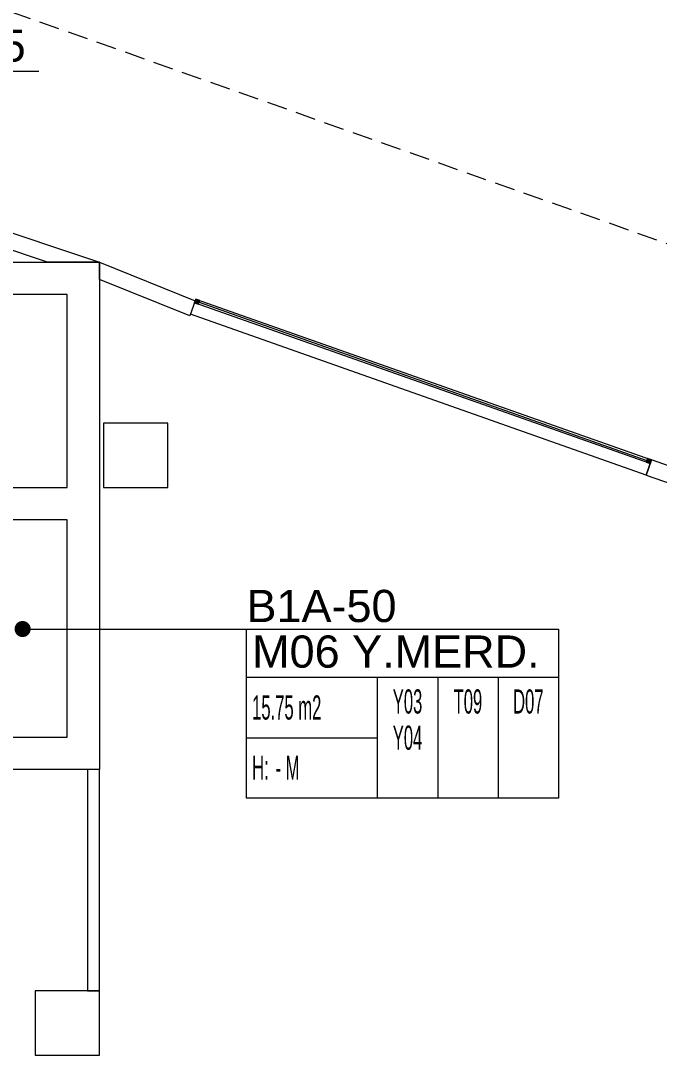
# Model space of a CAD drawing. Header units: metres. Extents: x -13933 to 152404, y -7861 to 21912.
# Drawn here: x 89399 to 90192, y 5682 to 6970 of the extents above; entities that cross this region are included whole.
import ezdxf
from ezdxf.enums import TextEntityAlignment as Align

# ---------------------------------------------------------------- set-up
doc = ezdxf.new("R2010")
doc.units = ezdxf.units.M
doc.header["$LTSCALE"] = 100
doc.header["$MEASUREMENT"] = 0
doc.linetypes.add('DOT2', pattern=[0.125, 0, -0.125])
doc.linetypes.add('HIDDEN', pattern=[0.375, 0.25, -0.125])
doc.layers.get('0').update_dxf_attribs({"color": 9, "lineweight": 9})
for name, color, linetype, lineweight in [('00', 9, 'Continuous', 9), ('01', 9, 'Continuous', 9), ('06D', 9, 'Continuous', 9), ('10', 9, 'Continuous', 9), ('15', 9, 'Continuous', 9), ('20', 9, 'DOT2', 9), ('21', 9, 'Continuous', 9), ('21_mahal200', 9, 'Continuous', 9)]:
    doc.layers.add(name, color=color, linetype=linetype, lineweight=lineweight)
doc.styles.add('Arial', font='arial.ttf', dxfattribs={"height": 2.5})
doc.styles.add('MuuM_TEXT-ITALIC', font='ARIALNI.TTF')
doc.styles.add('MuuM_TEXT-STANDART', font='ARIALN.TTF')
doc.dimstyles.new('MuuM_DIM200', dxfattribs={"dimscale": 20, "dimtxt": 2, "dimasz": 1, "dimexe": 1, "dimexo": 1, "dimgap": 1, "dimtad": 1, "dimdec": 1, "dimrnd": 0.5, "dimdsep": 46, "dimtxsty": 'MuuM_TEXT-STANDART', "dimblk": 'ARCHTICK', "dimcen": 0, "dimdle": 0.15, "dimclrd": 256, "dimclre": 256, "dimclrt": 256, "dimadec": 0, "dimazin": 0, "dimtfac": 5, "dimtdec": 1, "dimtix": 1, "dimtmove": 2, "dimatfit": 3, "dimldrblk": 'DOT', "dimfxl": 3, "dimfxlon": 1, "dimtolj": 1, "dimlwd": -1, "dimlwe": -1, "dimarcsym": 0})

# ---------------------------------------------------------------- blocks, each defined once
blk = doc.blocks.new('p-kolon_80x80')
blk.add_lwpolyline([(-40, -40), (40, -40), (40, 40), (-40, 40)], close=True)
blk = doc.blocks.new('1.Bod.Ara.Sitatik Elk')
at = {"layer": '01'}
blk.add_lwpolyline([(4905, -1960), (5355, -1960), (5355, -2240), (5355, -2240), (5355, -2590), (4905, -2590), (4905, -2550), (5315, -2550), (5315, -2280), (4905, -2280), (4905, -2240), (5315, -2240), (5315, -2000), (4905, -2000), (4905, -1960)], close=True, dxfattribs=at)
for p in [(5400, -2200), (5315, -2905)]:
    blk.add_blockref('p-kolon_80x80', p, dxfattribs=at)
blk = doc.blocks.new('_ArchTick')
at = {"color": 0, "linetype": 'ByBlock', "const_width": 0.15}
blk.add_lwpolyline([(-0.5, -0.5), (0.5, 0.5)], dxfattribs=at)
blk = doc.blocks.new('_Dot')
at = {"color": 0, "linetype": 'ByBlock', "lineweight": -2}
blk.add_line((-0.5, 0), (-1, 0), dxfattribs=at)
at = {"color": 0, "linetype": 'ByBlock', "const_width": 0.5}
blk.add_lwpolyline([(-0.25, 0, 1), (0.25, 0, 1)], format="xyb", close=True, dxfattribs=at)
blk = doc.blocks.new('0_roomno2')
blk.add_lwpolyline([(19.375, -10.5), (0, -10.5), (0, 0), (19.375, 0)], close=True)
for points in [[(0, -3), (19.375, -3)], [(8.125, -3), (8.125, -10.5)], [(11.875, -3), (11.875, -10.5)], [(15.625, -3), (15.625, -10.5)], [(0, -6.75), (8.125, -6.75)]]:
    blk.add_lwpolyline(points)
at = {"style": 'MuuM_TEXT-STANDART', "width": 0.6}
blk.add_text('H:', height=1.5, dxfattribs=at).set_placement((0.35, -8.608), align=Align.MIDDLE_LEFT)
at = {"style": 'Arial'}
blk.add_attdef('ODANO', (0, 1.17), '', height=2, dxfattribs=at)
blk.add_attdef('MEKANADI', text='', height=2, dxfattribs=at).set_placement((0.35, -3), align=Align.BOTTOM_LEFT)
at = {"style": 'MuuM_TEXT-STANDART', "width": 0.6}
for tag, p in [('YER01', (10, -4.5)), ('TAVAN01', (13.75, -4.5)), ('DUVAR01', (17.5, -4.5)), ('YER02', (10, -6.75)), ('TAVAN02', (13.75, -6.75)), ('DUVAR02', (17.5, -6.75)), ('YER03', (10, -9)), ('TAVAN03', (13.75, -9)), ('DUVAR03', (17.5, -9))]:
    blk.add_attdef(tag, text='', height=1.5, dxfattribs=at).set_placement(p, align=Align.MIDDLE_CENTER)
for tag, p in [('M2', (0.35, -4.875)), ('TEMIZTAVANYUKSEKLIGI', (1.8, -8.608))]:
    blk.add_attdef(tag, text='', height=1.5, dxfattribs=at).set_placement(p, align=Align.MIDDLE_LEFT)
blk = doc.blocks.new('prf-10x10')
blk.add_lwpolyline([(-5, -5), (5, -5), (5, 5), (-5, 5)], close=True)
at = {"color": 255}
blk.add_solid([(-5, -5), (5, -5), (-5, 5), (5, 5)], dxfattribs=at)
at = {"layer": '10'}
blk.add_point((0, 0), dxfattribs=at)
blk = doc.blocks.new('*U1004')
at = {"layer": '06D'}
blk.add_lwpolyline([(-2.5, 600), (2.5, 600), (2.5, 0), (-2.5, 0)], close=True, dxfattribs=at)
at = {"layer": '15'}
blk.add_lwpolyline([(0, 595), (0, 5)], dxfattribs=at)
at = {"layer": '10', "xscale": 0.5, "yscale": 0.5, "rotation": 90}
for p in [(0, 597.5), (0, 2.5)]:
    blk.add_blockref('prf-10x10', p, dxfattribs=at)
blk = doc.blocks.new('0_elevationtarget-p-bk')
h = blk.add_hatch(color=250)
h.paths.add_polyline_path([(1.875, 0, 0.414214), (0, 1.875), (0, 0)])
h.paths.add_polyline_path([(0, 0), (-1.875, 0, 0.414214), (0, -1.875)])
blk.add_line((0, -2.625), (0, 2.625))
blk.add_lwpolyline([(12.453, 0), (-3, 0)])
blk.add_circle((0, 0), 1.875)
at = {"style": 'Arial'}
blk.add_attdef('BITMISKOT', text='', height=2, dxfattribs=at).set_placement((4.5, 0), align=Align.BOTTOM_LEFT)
at = {"style": 'MuuM_TEXT-ITALIC'}
blk.add_attdef('FINISHINGFLOORLEVEL', text='', height=2, dxfattribs=at).set_placement((4.5, -0.592), align=Align.TOP_LEFT)
blk = doc.blocks.new('1.Bod.Ara.Mimari Elk')
blk.add_lwpolyline([(6033.88, -2224.37), (6040.54, -2205.51)])
at = {"layer": '00'}
for points in [[(4925, -1837.36), (4925, -2000), (4705, -2000), (4705, -1980), (4905, -1980), (4905, -1809.79), (5355, -1960), (5290.57, -1960), (4925, -1837.36)], [(6033.88, -2224.37), (6078.14, -2240), (6138.2, -2240), (6040.54, -2205.51), (6033.88, -2224.37)]]:
    blk.add_lwpolyline(points, dxfattribs=at)
for points in [[(5474.04, -2007.84), (5467.37, -2026.72), (5355, -1981.55), (5355, -1960)], [(5355, -2865), (5355, -2590), (5340, -2590), (5340, -2865)]]:
    blk.add_lwpolyline(points, close=True, dxfattribs=at)
at = {"layer": '06D'}
blk.add_lwpolyline([(6033.88, -2224.37), (5468.13, -2024.57)], dxfattribs=at)
at = {"layer": '20', "linetype": 'HIDDEN'}
blk.add_lwpolyline([(11767.85, -4685.8), (11421.22, -4460.1), (10945.13, -4163.64), (9074.53, -3238.51), (6612.89, -2132.43), (4752.35, -1474.85), (3821.13, -1227.81)], dxfattribs=at)
at = {"rotation": 70.54925493358884}
blk.add_blockref('*U1004', (6039.71, -2207.87), dxfattribs=at)
at = {"layer": '21', "xscale": 20, "yscale": 20, "zscale": 20}
blk.add_blockref('0_elevationtarget-p-bk', (5030.55, -1722.9), dxfattribs=at).add_auto_attribs({'BITMISKOT': ' -2.95', 'FINISHINGFLOORLEVEL': ' -3.25'})
at = {"layer": '21_mahal200'}
ref = blk.add_blockref('0_roomno2', (5537.6, -2415.63), dxfattribs=dict(at, xscale=20, yscale=20, zscale=20))
ref.add_attrib('ODANO', 'B1A-50', (5537.6, -2406.98), dxfattribs={"layer": '0', "height": 40, "style": 'Arial'})
ref.add_attrib('MEKANADI', 'M06 Y.MERD.', dxfattribs={"layer": '0', "height": 40, "style": 'Arial'}).set_placement((5544.6, -2475.63), align=Align.BOTTOM_LEFT)
ref.add_attrib('M2', '15.75 m2', dxfattribs={"layer": '0', "height": 30, "style": 'MuuM_TEXT-STANDART', "width": 0.6}).set_placement((5544.6, -2513.13), align=Align.MIDDLE_LEFT)
ref.add_attrib('TEMIZTAVANYUKSEKLIGI', '- M', dxfattribs={"layer": '0', "height": 30, "style": 'MuuM_TEXT-STANDART', "width": 0.6}).set_placement((5573.6, -2587.79), align=Align.MIDDLE_LEFT)
ref.add_attrib('YER01', 'Y03', dxfattribs={"layer": '0', "height": 30, "style": 'MuuM_TEXT-STANDART', "width": 0.6}).set_placement((5737.6, -2505.63), align=Align.MIDDLE_CENTER)
ref.add_attrib('TAVAN01', 'T09', dxfattribs={"layer": '0', "height": 30, "style": 'MuuM_TEXT-STANDART', "width": 0.6}).set_placement((5812.6, -2505.63), align=Align.MIDDLE_CENTER)
ref.add_attrib('DUVAR01', 'D07', dxfattribs={"layer": '0', "height": 30, "style": 'MuuM_TEXT-STANDART', "width": 0.6}).set_placement((5887.6, -2505.63), align=Align.MIDDLE_CENTER)
ref.add_attrib('YER02', 'Y04', dxfattribs={"layer": '0', "height": 30, "style": 'MuuM_TEXT-STANDART', "width": 0.6}).set_placement((5737.6, -2550.63), align=Align.MIDDLE_CENTER)
blk.add_leader([(5259.58, -2415.63), (5537.6, -2415.63)], dimstyle='MuuM_DIM200', override={"dimasz": 1, "dimfxl": 10}, dxfattribs=at)

msp = doc.modelspace()

# ---------------------------------------------------------------- block references
for name in ['1.Bod.Ara.Mimari Elk', '1.Bod.Ara.Sitatik Elk']:
    msp.add_blockref(name, (84142.2, 8630))

doc.saveas('drawing.dxf')
